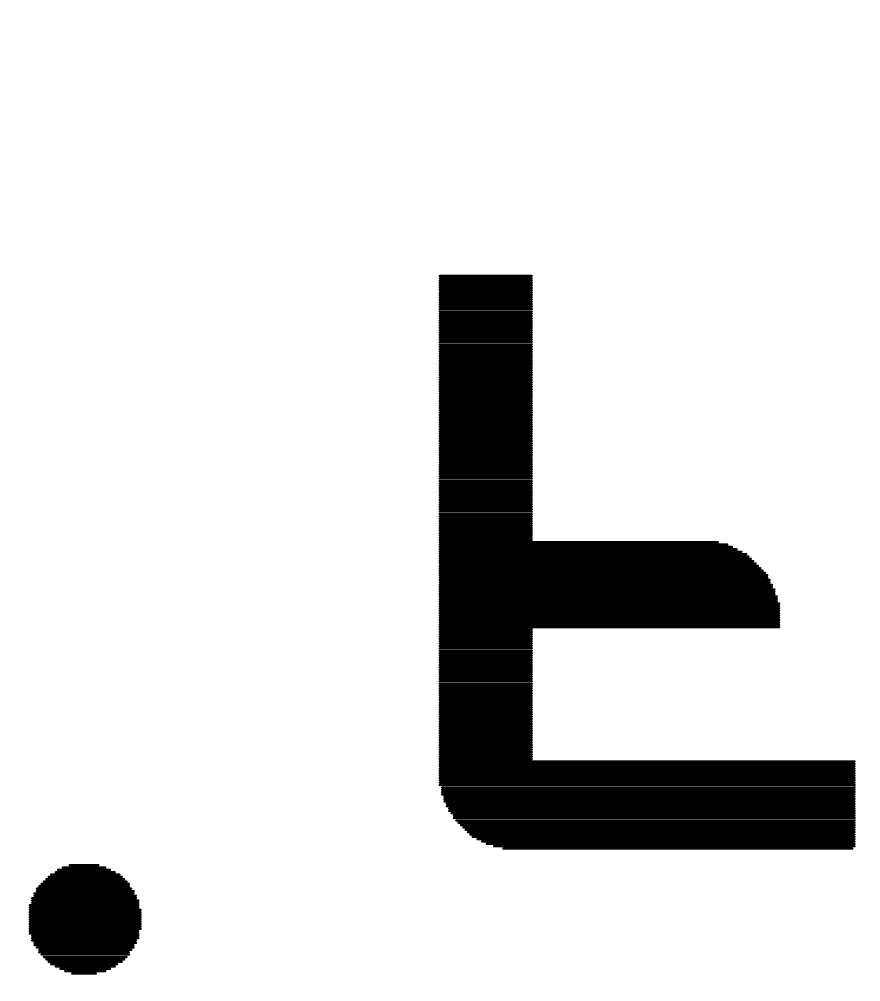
# Model space of a CAD drawing. Header units: millimetres. Extents: x -46.4 to 46.4, y -47.3 to 46.4.
# Drawn here: x -17.645 to -15.377, y -0.213 to 2.38 of the extents above; entities that cross this region are included whole.
import ezdxf

# ---------------------------------------------------------------- set-up
doc = ezdxf.new("R2010")
doc.units = ezdxf.units.MM
doc.layers.add('BottomOverlay', color=54, linetype='Continuous')
doc.layers.add('Mechanical1', color=6, linetype='Continuous')

# ---------------------------------------------------------------- blocks, each defined once
blk = doc.blocks.new('________2')
at = {"layer": 'BottomOverlay', "const_width": 0.00635}
for points in [[(7.4882, -1.3115), (7.7358, -1.3115)], [(7.4882, -1.3179), (7.7358, -1.3179)], [(7.4882, -1.3242), (7.7358, -1.3242)], [(7.4882, -1.3306), (7.7358, -1.3306)], [(7.4882, -1.3369), (7.7358, -1.3369)], [(7.4882, -1.3433), (7.7358, -1.3433)], [(7.4882, -1.3496), (7.7358, -1.3496)], [(7.4882, -1.356), (7.7358, -1.356)], [(7.4882, -1.3623), (7.7358, -1.3623)], [(7.4882, -1.3687), (7.7358, -1.3687)], [(7.4882, -1.375), (7.7358, -1.375)], [(7.4882, -1.3814), (7.7358, -1.3814)], [(7.4882, -1.3877), (7.7358, -1.3877)], [(7.4882, -1.3941), (7.7358, -1.3941)], [(7.4882, -1.4004), (7.7358, -1.4004)], [(7.4882, -1.4068), (7.7358, -1.4068)], [(7.4882, -1.4131), (7.7358, -1.4131)], [(7.4882, -1.4195), (7.7358, -1.4195)], [(7.4882, -1.4258), (7.7358, -1.4258)], [(7.4882, -1.4322), (7.7358, -1.4322)], [(7.4882, -1.4385), (7.7358, -1.4385)], [(7.4882, -1.4449), (7.7358, -1.4449)], [(7.4882, -1.4512), (7.7358, -1.4512)], [(7.4882, -1.4576), (7.7358, -1.4576)], [(7.4882, -1.4639), (7.7358, -1.4639)], [(7.4882, -1.4703), (7.7358, -1.4703)], [(7.4882, -1.4766), (7.7358, -1.4766)], [(7.4882, -1.483), (7.7358, -1.483)], [(7.4882, -1.4893), (7.7358, -1.4893)], [(7.4882, -1.4957), (7.7358, -1.4957)], [(7.4882, -1.502), (7.7358, -1.502)], [(7.4882, -1.5084), (7.7358, -1.5084)], [(7.4882, -1.5147), (7.7358, -1.5147)], [(7.4882, -1.5211), (7.7358, -1.5211)], [(7.4882, -1.5274), (7.7358, -1.5274)], [(7.4882, -1.5338), (7.7358, -1.5338)], [(7.4882, -1.5401), (7.7358, -1.5401)], [(7.4882, -1.5465), (7.7358, -1.5465)], [(7.4882, -1.5528), (7.7358, -1.5528)], [(7.4882, -1.5592), (7.7358, -1.5592)], [(7.4882, -1.5655), (7.7358, -1.5655)], [(7.4882, -1.5719), (7.7358, -1.5719)], [(7.4882, -1.5782), (7.7358, -1.5782)], [(7.4882, -1.5846), (7.7358, -1.5846)], [(7.4882, -1.5909), (7.7358, -1.5909)], [(7.4882, -1.5973), (7.7358, -1.5973)], [(7.4882, -1.6036), (7.7358, -1.6036)], [(7.4882, -1.61), (7.7358, -1.61)], [(7.4882, -1.6163), (7.7358, -1.6163)], [(7.4882, -1.6227), (7.7358, -1.6227)], [(7.4882, -1.629), (7.7358, -1.629)], [(7.4882, -1.6354), (7.7358, -1.6354)], [(7.4882, -1.6417), (7.7358, -1.6417)], [(7.4882, -1.6481), (7.7358, -1.6481)], [(7.4882, -1.6544), (7.7358, -1.6544)], [(7.4882, -1.6608), (7.7358, -1.6608)], [(7.4882, -1.6671), (7.7358, -1.6671)], [(7.4882, -1.6735), (7.7358, -1.6735)], [(7.4882, -1.6798), (7.7358, -1.6798)], [(7.4882, -1.6862), (7.7358, -1.6862)], [(7.4882, -1.6925), (7.7358, -1.6925)], [(7.4882, -1.6989), (7.7358, -1.6989)], [(7.4882, -1.7052), (7.7358, -1.7052)], [(7.4882, -1.7116), (7.7358, -1.7116)], [(7.4882, -1.7179), (7.7358, -1.7179)], [(7.4882, -1.7243), (7.7358, -1.7243)], [(7.4882, -1.7306), (7.7358, -1.7306)], [(7.4882, -1.737), (7.7358, -1.737)], [(7.4882, -1.7433), (7.7358, -1.7433)], [(7.4882, -1.7497), (7.7358, -1.7497)], [(7.4882, -1.756), (7.7358, -1.756)], [(7.4882, -1.7624), (7.7358, -1.7624)], [(7.4882, -1.7687), (7.7358, -1.7687)], [(7.4882, -1.7751), (7.7358, -1.7751)], [(7.4882, -1.7814), (7.7358, -1.7814)], [(7.4882, -1.7878), (7.7358, -1.7878)], [(7.4882, -1.7941), (7.7358, -1.7941)], [(7.4882, -1.8005), (7.7358, -1.8005)], [(7.4882, -1.8068), (7.7358, -1.8068)], [(7.4882, -1.8132), (7.7358, -1.8132)], [(7.4882, -1.8195), (7.7358, -1.8195)], [(7.4882, -1.8259), (7.7358, -1.8259)], [(7.4882, -1.8322), (7.7358, -1.8322)], [(7.4882, -1.8386), (7.7358, -1.8386)], [(7.4882, -1.8449), (7.7358, -1.8449)], [(7.4882, -1.8513), (7.7358, -1.8513)], [(7.4882, -1.8576), (7.7358, -1.8576)], [(7.4882, -1.864), (7.7358, -1.864)], [(7.4882, -1.8703), (7.7358, -1.8703)], [(7.4882, -1.8767), (7.7358, -1.8767)], [(7.4882, -1.883), (7.7358, -1.883)], [(7.4882, -1.8894), (7.7358, -1.8894)], [(7.4882, -1.8957), (7.7358, -1.8957)], [(7.4882, -1.9021), (7.7358, -1.9021)], [(7.4882, -1.9084), (7.7358, -1.9084)], [(7.4882, -1.9148), (7.7358, -1.9148)], [(7.4882, -1.9211), (7.7358, -1.9211)], [(7.4882, -1.9275), (7.7358, -1.9275)], [(7.4882, -1.9338), (7.7358, -1.9338)], [(7.4882, -1.9402), (7.7358, -1.9402)], [(7.4882, -1.9465), (7.7358, -1.9465)], [(7.4882, -1.9529), (7.7358, -1.9529)], [(7.4882, -1.9592), (7.7358, -1.9592)], [(7.4882, -1.9656), (7.7358, -1.9656)], [(7.4882, -1.9719), (7.7358, -1.9719)], [(7.4882, -1.9783), (7.7358, -1.9783)], [(7.4882, -1.9846), (7.7358, -1.9846)], [(7.4882, -1.991), (7.7358, -1.991)], [(7.4882, -1.9973), (7.7358, -1.9973)], [(7.4882, -2.0037), (7.7358, -2.0037)], [(7.4882, -2.01), (7.7358, -2.01)], [(7.4882, -2.0164), (7.7358, -2.0164)], [(7.4882, -2.0227), (7.7358, -2.0227)], [(7.4882, -2.0291), (8.2375, -2.0291)], [(7.4882, -2.0354), (8.2629, -2.0354)], [(7.4882, -2.0418), (8.2756, -2.0418)], [(7.4882, -2.0481), (8.2883, -2.0481)], [(7.4882, -2.0545), (8.301, -2.0545)], [(7.4882, -2.0608), (8.3137, -2.0608)], [(7.4882, -2.0672), (8.32, -2.0672)], [(7.4882, -2.0735), (8.3264, -2.0735)], [(7.4882, -2.0799), (8.3327, -2.0799)], [(7.4882, -2.0862), (8.3391, -2.0862)], [(7.4882, -2.0926), (8.3454, -2.0926)], [(7.4882, -2.0989), (8.3518, -2.0989)], [(7.4882, -2.1053), (8.3581, -2.1053)], [(7.4882, -2.1116), (8.3645, -2.1116)], [(7.4882, -2.118), (8.3708, -2.118)], [(7.4882, -2.1243), (8.3708, -2.1243)], [(7.4882, -2.1307), (8.3772, -2.1307)], [(7.4882, -2.137), (8.3772, -2.137)], [(7.4882, -2.1434), (8.3835, -2.1434)], [(7.4882, -2.1497), (8.3835, -2.1497)], [(7.4882, -2.1561), (8.3899, -2.1561)], [(7.4882, -2.1624), (8.3899, -2.1624)], [(7.4882, -2.1688), (8.3899, -2.1688)], [(7.4882, -2.1751), (8.3962, -2.1751)], [(7.4882, -2.1815), (8.3962, -2.1815)], [(7.4882, -2.1878), (8.3962, -2.1878)], [(7.4882, -2.1942), (8.4026, -2.1942)], [(7.4882, -2.2005), (8.4026, -2.2005)], [(7.4882, -2.2069), (8.4026, -2.2069)], [(7.4882, -2.2132), (8.4026, -2.2132)], [(7.4882, -2.2196), (8.4026, -2.2196)], [(7.4882, -2.2259), (8.4026, -2.2259)], [(7.4882, -2.2323), (8.4026, -2.2323)], [(7.4882, -2.2386), (8.4026, -2.2386)], [(7.4882, -2.245), (8.4026, -2.245)], [(7.4882, -2.2513), (8.4026, -2.2513)], [(7.4882, -2.2577), (8.4026, -2.2577)], [(7.4882, -2.264), (7.7358, -2.264)], [(7.4882, -2.2704), (7.7358, -2.2704)], [(7.4882, -2.2767), (7.7358, -2.2767)], [(7.4882, -2.2831), (7.7358, -2.2831)], [(7.4882, -2.2894), (7.7358, -2.2894)], [(7.4882, -2.2958), (7.7358, -2.2958)], [(7.4882, -2.3021), (7.7358, -2.3021)], [(7.4882, -2.3085), (7.7358, -2.3085)], [(7.4882, -2.3148), (7.7358, -2.3148)], [(7.4882, -2.3212), (7.7358, -2.3212)], [(7.4882, -2.3275), (7.7358, -2.3275)], [(7.4882, -2.3339), (7.7358, -2.3339)], [(7.4882, -2.3402), (7.7358, -2.3402)], [(7.4882, -2.3466), (7.7358, -2.3466)], [(7.4882, -2.3529), (7.7358, -2.3529)], [(7.4882, -2.3593), (7.7358, -2.3593)], [(7.4882, -2.3656), (7.7358, -2.3656)], [(7.4882, -2.372), (7.7358, -2.372)], [(7.4882, -2.3783), (7.7358, -2.3783)], [(7.4882, -2.3847), (7.7358, -2.3847)], [(7.4882, -2.391), (7.7358, -2.391)], [(7.4882, -2.3974), (7.7358, -2.3974)], [(7.4882, -2.4037), (7.7358, -2.4037)], [(7.4882, -2.4101), (7.7358, -2.4101)], [(7.4882, -2.4164), (7.7358, -2.4164)], [(7.4882, -2.4228), (7.7358, -2.4228)], [(7.4882, -2.4291), (7.7358, -2.4291)], [(7.4882, -2.4355), (7.7358, -2.4355)], [(7.4882, -2.4418), (7.7358, -2.4418)], [(7.4882, -2.4482), (7.7358, -2.4482)], [(7.4882, -2.4545), (7.7358, -2.4545)], [(7.4882, -2.4609), (7.7358, -2.4609)], [(7.4882, -2.4672), (7.7358, -2.4672)], [(7.4882, -2.4736), (7.7358, -2.4736)], [(7.4882, -2.4799), (7.7358, -2.4799)], [(7.4882, -2.4863), (7.7358, -2.4863)], [(7.4882, -2.4926), (7.7358, -2.4926)], [(7.4882, -2.499), (7.7358, -2.499)], [(7.4882, -2.5053), (7.7358, -2.5053)], [(7.4882, -2.5117), (7.7358, -2.5117)], [(7.4882, -2.518), (7.7358, -2.518)], [(7.4882, -2.5244), (7.7358, -2.5244)], [(7.4882, -2.5307), (7.7358, -2.5307)], [(7.4882, -2.5371), (7.7358, -2.5371)], [(7.4882, -2.5434), (7.7358, -2.5434)], [(7.4882, -2.5498), (7.7358, -2.5498)], [(7.4882, -2.5561), (7.7358, -2.5561)], [(7.4882, -2.5625), (7.7358, -2.5625)], [(7.4882, -2.5688), (7.7358, -2.5688)], [(7.4882, -2.5752), (7.7358, -2.5752)], [(7.4882, -2.5815), (7.7358, -2.5815)], [(7.4882, -2.5879), (7.7358, -2.5879)], [(7.4882, -2.5942), (7.7358, -2.5942)], [(7.4882, -2.6006), (7.7358, -2.6006)], [(7.4882, -2.6069), (7.7358, -2.6069)], [(7.4882, -2.6133), (7.7358, -2.6133)], [(7.4882, -2.6196), (8.6058, -2.6196)], [(7.4882, -2.626), (8.6058, -2.626)], [(7.4882, -2.6323), (8.6058, -2.6323)], [(7.4882, -2.6387), (8.6058, -2.6387)], [(7.4882, -2.645), (8.6058, -2.645)], [(7.4882, -2.6514), (8.6058, -2.6514)], [(7.4882, -2.6577), (8.6058, -2.6577)], [(7.4882, -2.6641), (8.6058, -2.6641)], [(7.4882, -2.6704), (8.6058, -2.6704)], [(7.4882, -2.6768), (8.6058, -2.6768)], [(7.4882, -2.6831), (8.6058, -2.6831)], [(7.4945, -2.6895), (8.6058, -2.6895)], [(7.4945, -2.6958), (8.6058, -2.6958)], [(7.4945, -2.7022), (8.6058, -2.7022)], [(7.4945, -2.7085), (8.6058, -2.7085)], [(7.5009, -2.7149), (8.6058, -2.7149)], [(7.5009, -2.7212), (8.6058, -2.7212)], [(7.5009, -2.7276), (8.6058, -2.7276)], [(7.5072, -2.7339), (8.6058, -2.7339)], [(7.5072, -2.7403), (8.6058, -2.7403)], [(7.5136, -2.7466), (8.6058, -2.7466)], [(7.5136, -2.753), (8.6058, -2.753)], [(7.5199, -2.7593), (8.6058, -2.7593)], [(7.5263, -2.7657), (8.6058, -2.7657)], [(7.5263, -2.772), (8.6058, -2.772)], [(7.5326, -2.7784), (8.6058, -2.7784)], [(7.539, -2.7847), (8.6058, -2.7847)], [(7.5453, -2.7911), (8.6058, -2.7911)], [(7.5517, -2.7974), (8.6058, -2.7974)], [(7.558, -2.8038), (8.6058, -2.8038)], [(7.5644, -2.8101), (8.6058, -2.8101)], [(7.5707, -2.8165), (8.6058, -2.8165)], [(7.5771, -2.8228), (8.6058, -2.8228)], [(7.5898, -2.8292), (8.6058, -2.8292)], [(7.6025, -2.8355), (8.6058, -2.8355)], [(7.6152, -2.8419), (8.6058, -2.8419)], [(7.6342, -2.8482), (8.6058, -2.8482)], [(7.6596, -2.8546), (8.5994, -2.8546)], [(6.4722, -2.9054), (6.5865, -2.9054)], [(6.4912, -2.899), (6.5674, -2.899)], [(6.4341, -2.9308), (6.6309, -2.9308)], [(6.4404, -2.9244), (6.6246, -2.9244)], [(6.4531, -2.9181), (6.6119, -2.9181)], [(6.4595, -2.9117), (6.5992, -2.9117)], [(6.4087, -2.9562), (6.65, -2.9562)], [(6.415, -2.9498), (6.65, -2.9498)], [(6.4214, -2.9435), (6.6436, -2.9435)], [(6.4277, -2.9371), (6.6373, -2.9371)], [(6.396, -2.9752), (6.6627, -2.9752)], [(6.396, -2.9816), (6.669, -2.9816)], [(6.4023, -2.9625), (6.6563, -2.9625)], [(6.4023, -2.9689), (6.6627, -2.9689)], [(6.3833, -3.007), (6.6754, -3.007)], [(6.3896, -2.9879), (6.669, -2.9879)], [(6.3896, -2.9943), (6.6754, -2.9943)], [(6.3896, -3.0006), (6.6754, -3.0006)], [(6.3833, -3.0133), (6.6754, -3.0133)], [(6.3833, -3.0197), (6.6817, -3.0197)], [(6.3833, -3.026), (6.6817, -3.026)], [(6.3833, -3.0324), (6.6817, -3.0324)], [(6.3833, -3.0387), (6.6817, -3.0387)], [(6.3833, -3.0451), (6.6817, -3.0451)], [(6.3833, -3.0514), (6.6817, -3.0514)], [(6.3833, -3.0578), (6.6817, -3.0578)], [(6.3833, -3.0641), (6.6817, -3.0641)], [(6.3833, -3.0705), (6.6817, -3.0705)], [(6.3833, -3.0768), (6.6754, -3.0768)], [(6.3833, -3.0832), (6.6754, -3.0832)], [(6.3896, -3.0895), (6.6754, -3.0895)], [(6.3896, -3.0959), (6.6754, -3.0959)], [(6.3896, -3.1022), (6.669, -3.1022)], [(6.396, -3.1086), (6.669, -3.1086)], [(6.396, -3.1149), (6.6627, -3.1149)], [(6.4023, -3.1213), (6.6627, -3.1213)], [(6.4087, -3.1276), (6.6563, -3.1276)], [(6.4087, -3.134), (6.65, -3.134)], [(6.415, -3.1403), (6.65, -3.1403)], [(6.4214, -3.1467), (6.6436, -3.1467)], [(6.4277, -3.153), (6.6373, -3.153)], [(6.4341, -3.1594), (6.6309, -3.1594)], [(6.4404, -3.1657), (6.6182, -3.1657)], [(6.4531, -3.1721), (6.6119, -3.1721)], [(6.4658, -3.1784), (6.5992, -3.1784)], [(6.4785, -3.1848), (6.5865, -3.1848)], [(6.4976, -3.1911), (6.5611, -3.1911)]]:
    blk.add_lwpolyline(points, dxfattribs=at)
at = {"layer": 'BottomOverlay', "const_width": 0.00317}
for points in [[(7.4866, -1.3115, 1), (7.4898, -1.3115, 1)], [(7.4866, -1.3179, 1), (7.4898, -1.3179, 1)], [(7.4866, -1.3242, 1), (7.4898, -1.3242, 1)], [(7.7343, -1.3115, 1), (7.7374, -1.3115, 1)], [(7.7343, -1.3179, 1), (7.7374, -1.3179, 1)], [(7.7343, -1.3242, 1), (7.7374, -1.3242, 1)], [(7.4866, -1.3306, 1), (7.4898, -1.3306, 1)], [(7.4866, -1.3369, 1), (7.4898, -1.3369, 1)], [(7.4866, -1.3433, 1), (7.4898, -1.3433, 1)], [(7.4866, -1.3496, 1), (7.4898, -1.3496, 1)], [(7.7343, -1.3306, 1), (7.7374, -1.3306, 1)], [(7.7343, -1.3369, 1), (7.7374, -1.3369, 1)], [(7.7343, -1.3433, 1), (7.7374, -1.3433, 1)], [(7.7343, -1.3496, 1), (7.7374, -1.3496, 1)], [(7.4866, -1.356, 1), (7.4898, -1.356, 1)], [(7.4866, -1.3623, 1), (7.4898, -1.3623, 1)], [(7.4866, -1.3687, 1), (7.4898, -1.3687, 1)], [(7.4866, -1.375, 1), (7.4898, -1.375, 1)], [(7.7343, -1.356, 1), (7.7374, -1.356, 1)], [(7.7343, -1.3623, 1), (7.7374, -1.3623, 1)], [(7.7343, -1.3687, 1), (7.7374, -1.3687, 1)], [(7.7343, -1.375, 1), (7.7374, -1.375, 1)], [(7.4866, -1.3814, 1), (7.4898, -1.3814, 1)], [(7.4866, -1.3877, 1), (7.4898, -1.3877, 1)], [(7.4866, -1.3941, 1), (7.4898, -1.3941, 1)], [(7.4866, -1.4004, 1), (7.4898, -1.4004, 1)], [(7.7343, -1.3814, 1), (7.7374, -1.3814, 1)], [(7.7343, -1.3877, 1), (7.7374, -1.3877, 1)], [(7.7343, -1.3941, 1), (7.7374, -1.3941, 1)], [(7.7343, -1.4004, 1), (7.7374, -1.4004, 1)], [(7.4866, -1.4068, 1), (7.4898, -1.4068, 1)], [(7.4866, -1.4131, 1), (7.4898, -1.4131, 1)], [(7.4866, -1.4195, 1), (7.4898, -1.4195, 1)], [(7.4866, -1.4258, 1), (7.4898, -1.4258, 1)], [(7.7343, -1.4068, 1), (7.7374, -1.4068, 1)], [(7.7343, -1.4131, 1), (7.7374, -1.4131, 1)], [(7.7343, -1.4195, 1), (7.7374, -1.4195, 1)], [(7.7343, -1.4258, 1), (7.7374, -1.4258, 1)], [(7.4866, -1.4322, 1), (7.4898, -1.4322, 1)], [(7.4866, -1.4385, 1), (7.4898, -1.4385, 1)], [(7.4866, -1.4449, 1), (7.4898, -1.4449, 1)], [(7.4866, -1.4512, 1), (7.4898, -1.4512, 1)], [(7.7343, -1.4322, 1), (7.7374, -1.4322, 1)], [(7.7343, -1.4385, 1), (7.7374, -1.4385, 1)], [(7.7343, -1.4449, 1), (7.7374, -1.4449, 1)], [(7.7343, -1.4512, 1), (7.7374, -1.4512, 1)], [(7.4866, -1.4576, 1), (7.4898, -1.4576, 1)], [(7.4866, -1.4639, 1), (7.4898, -1.4639, 1)], [(7.4866, -1.4703, 1), (7.4898, -1.4703, 1)], [(7.4866, -1.4766, 1), (7.4898, -1.4766, 1)], [(7.7343, -1.4576, 1), (7.7374, -1.4576, 1)], [(7.7343, -1.4639, 1), (7.7374, -1.4639, 1)], [(7.7343, -1.4703, 1), (7.7374, -1.4703, 1)], [(7.7343, -1.4766, 1), (7.7374, -1.4766, 1)], [(7.4866, -1.483, 1), (7.4898, -1.483, 1)], [(7.4866, -1.4893, 1), (7.4898, -1.4893, 1)], [(7.4866, -1.4957, 1), (7.4898, -1.4957, 1)], [(7.4866, -1.502, 1), (7.4898, -1.502, 1)], [(7.7343, -1.483, 1), (7.7374, -1.483, 1)], [(7.7343, -1.4893, 1), (7.7374, -1.4893, 1)], [(7.7343, -1.4957, 1), (7.7374, -1.4957, 1)], [(7.7343, -1.502, 1), (7.7374, -1.502, 1)], [(7.4866, -1.5084, 1), (7.4898, -1.5084, 1)], [(7.4866, -1.5147, 1), (7.4898, -1.5147, 1)], [(7.4866, -1.5211, 1), (7.4898, -1.5211, 1)], [(7.4866, -1.5274, 1), (7.4898, -1.5274, 1)], [(7.7343, -1.5084, 1), (7.7374, -1.5084, 1)], [(7.7343, -1.5147, 1), (7.7374, -1.5147, 1)], [(7.7343, -1.5211, 1), (7.7374, -1.5211, 1)], [(7.7343, -1.5274, 1), (7.7374, -1.5274, 1)], [(7.4866, -1.5338, 1), (7.4898, -1.5338, 1)], [(7.4866, -1.5401, 1), (7.4898, -1.5401, 1)], [(7.4866, -1.5465, 1), (7.4898, -1.5465, 1)], [(7.4866, -1.5528, 1), (7.4898, -1.5528, 1)], [(7.4866, -1.5592, 1), (7.4898, -1.5592, 1)], [(7.7343, -1.5338, 1), (7.7374, -1.5338, 1)], [(7.7343, -1.5401, 1), (7.7374, -1.5401, 1)], [(7.7343, -1.5465, 1), (7.7374, -1.5465, 1)], [(7.7343, -1.5528, 1), (7.7374, -1.5528, 1)], [(7.7343, -1.5592, 1), (7.7374, -1.5592, 1)], [(7.4866, -1.5655, 1), (7.4898, -1.5655, 1)], [(7.4866, -1.5719, 1), (7.4898, -1.5719, 1)], [(7.4866, -1.5782, 1), (7.4898, -1.5782, 1)], [(7.4866, -1.5846, 1), (7.4898, -1.5846, 1)], [(7.7343, -1.5655, 1), (7.7374, -1.5655, 1)], [(7.7343, -1.5719, 1), (7.7374, -1.5719, 1)], [(7.7343, -1.5782, 1), (7.7374, -1.5782, 1)], [(7.7343, -1.5846, 1), (7.7374, -1.5846, 1)], [(7.4866, -1.5909, 1), (7.4898, -1.5909, 1)], [(7.4866, -1.5973, 1), (7.4898, -1.5973, 1)], [(7.4866, -1.6036, 1), (7.4898, -1.6036, 1)], [(7.4866, -1.61, 1), (7.4898, -1.61, 1)], [(7.7343, -1.5909, 1), (7.7374, -1.5909, 1)], [(7.7343, -1.5973, 1), (7.7374, -1.5973, 1)], [(7.7343, -1.6036, 1), (7.7374, -1.6036, 1)], [(7.7343, -1.61, 1), (7.7374, -1.61, 1)], [(7.4866, -1.6163, 1), (7.4898, -1.6163, 1)], [(7.4866, -1.6227, 1), (7.4898, -1.6227, 1)], [(7.4866, -1.629, 1), (7.4898, -1.629, 1)], [(7.4866, -1.6354, 1), (7.4898, -1.6354, 1)], [(7.7343, -1.6163, 1), (7.7374, -1.6163, 1)], [(7.7343, -1.6227, 1), (7.7374, -1.6227, 1)], [(7.7343, -1.629, 1), (7.7374, -1.629, 1)], [(7.7343, -1.6354, 1), (7.7374, -1.6354, 1)], [(7.4866, -1.6417, 1), (7.4898, -1.6417, 1)], [(7.4866, -1.6481, 1), (7.4898, -1.6481, 1)], [(7.4866, -1.6544, 1), (7.4898, -1.6544, 1)], [(7.4866, -1.6608, 1), (7.4898, -1.6608, 1)], [(7.7343, -1.6417, 1), (7.7374, -1.6417, 1)], [(7.7343, -1.6481, 1), (7.7374, -1.6481, 1)], [(7.7343, -1.6544, 1), (7.7374, -1.6544, 1)], [(7.7343, -1.6608, 1), (7.7374, -1.6608, 1)], [(7.4866, -1.6671, 1), (7.4898, -1.6671, 1)], [(7.4866, -1.6735, 1), (7.4898, -1.6735, 1)], [(7.4866, -1.6798, 1), (7.4898, -1.6798, 1)], [(7.4866, -1.6862, 1), (7.4898, -1.6862, 1)], [(7.7343, -1.6671, 1), (7.7374, -1.6671, 1)], [(7.7343, -1.6735, 1), (7.7374, -1.6735, 1)], [(7.7343, -1.6798, 1), (7.7374, -1.6798, 1)], [(7.7343, -1.6862, 1), (7.7374, -1.6862, 1)], [(7.4866, -1.6925, 1), (7.4898, -1.6925, 1)], [(7.4866, -1.6989, 1), (7.4898, -1.6989, 1)], [(7.4866, -1.7052, 1), (7.4898, -1.7052, 1)], [(7.4866, -1.7116, 1), (7.4898, -1.7116, 1)], [(7.7343, -1.6925, 1), (7.7374, -1.6925, 1)], [(7.7343, -1.6989, 1), (7.7374, -1.6989, 1)], [(7.7343, -1.7052, 1), (7.7374, -1.7052, 1)], [(7.7343, -1.7116, 1), (7.7374, -1.7116, 1)], [(7.4866, -1.7179, 1), (7.4898, -1.7179, 1)], [(7.4866, -1.7243, 1), (7.4898, -1.7243, 1)], [(7.4866, -1.7306, 1), (7.4898, -1.7306, 1)], [(7.4866, -1.737, 1), (7.4898, -1.737, 1)], [(7.7343, -1.7179, 1), (7.7374, -1.7179, 1)], [(7.7343, -1.7243, 1), (7.7374, -1.7243, 1)], [(7.7343, -1.7306, 1), (7.7374, -1.7306, 1)], [(7.7343, -1.737, 1), (7.7374, -1.737, 1)], [(7.4866, -1.7433, 1), (7.4898, -1.7433, 1)], [(7.4866, -1.7497, 1), (7.4898, -1.7497, 1)], [(7.4866, -1.756, 1), (7.4898, -1.756, 1)], [(7.4866, -1.7624, 1), (7.4898, -1.7624, 1)], [(7.7343, -1.7433, 1), (7.7374, -1.7433, 1)], [(7.7343, -1.7497, 1), (7.7374, -1.7497, 1)], [(7.7343, -1.756, 1), (7.7374, -1.756, 1)], [(7.7343, -1.7624, 1), (7.7374, -1.7624, 1)], [(7.4866, -1.7687, 1), (7.4898, -1.7687, 1)], [(7.4866, -1.7751, 1), (7.4898, -1.7751, 1)], [(7.4866, -1.7814, 1), (7.4898, -1.7814, 1)], [(7.4866, -1.7878, 1), (7.4898, -1.7878, 1)], [(7.7343, -1.7687, 1), (7.7374, -1.7687, 1)], [(7.7343, -1.7751, 1), (7.7374, -1.7751, 1)], [(7.7343, -1.7814, 1), (7.7374, -1.7814, 1)], [(7.7343, -1.7878, 1), (7.7374, -1.7878, 1)], [(7.4866, -1.7941, 1), (7.4898, -1.7941, 1)], [(7.4866, -1.8005, 1), (7.4898, -1.8005, 1)], [(7.4866, -1.8068, 1), (7.4898, -1.8068, 1)], [(7.4866, -1.8132, 1), (7.4898, -1.8132, 1)], [(7.7343, -1.7941, 1), (7.7374, -1.7941, 1)], [(7.7343, -1.8005, 1), (7.7374, -1.8005, 1)], [(7.7343, -1.8068, 1), (7.7374, -1.8068, 1)], [(7.7343, -1.8132, 1), (7.7374, -1.8132, 1)], [(7.4866, -1.8195, 1), (7.4898, -1.8195, 1)], [(7.4866, -1.8259, 1), (7.4898, -1.8259, 1)], [(7.4866, -1.8322, 1), (7.4898, -1.8322, 1)], [(7.4866, -1.8386, 1), (7.4898, -1.8386, 1)], [(7.7343, -1.8195, 1), (7.7374, -1.8195, 1)], [(7.7343, -1.8259, 1), (7.7374, -1.8259, 1)], [(7.7343, -1.8322, 1), (7.7374, -1.8322, 1)], [(7.7343, -1.8386, 1), (7.7374, -1.8386, 1)], [(7.4866, -1.8449, 1), (7.4898, -1.8449, 1)], [(7.4866, -1.8513, 1), (7.4898, -1.8513, 1)], [(7.4866, -1.8576, 1), (7.4898, -1.8576, 1)], [(7.4866, -1.864, 1), (7.4898, -1.864, 1)], [(7.4866, -1.8703, 1), (7.4898, -1.8703, 1)], [(7.7343, -1.8449, 1), (7.7374, -1.8449, 1)], [(7.7343, -1.8513, 1), (7.7374, -1.8513, 1)], [(7.7343, -1.8576, 1), (7.7374, -1.8576, 1)], [(7.7343, -1.864, 1), (7.7374, -1.864, 1)], [(7.7343, -1.8703, 1), (7.7374, -1.8703, 1)], [(7.4866, -1.8767, 1), (7.4898, -1.8767, 1)], [(7.4866, -1.883, 1), (7.4898, -1.883, 1)], [(7.4866, -1.8894, 1), (7.4898, -1.8894, 1)], [(7.4866, -1.8957, 1), (7.4898, -1.8957, 1)], [(7.7343, -1.8767, 1), (7.7374, -1.8767, 1)], [(7.7343, -1.883, 1), (7.7374, -1.883, 1)], [(7.7343, -1.8894, 1), (7.7374, -1.8894, 1)], [(7.7343, -1.8957, 1), (7.7374, -1.8957, 1)], [(7.4866, -1.9021, 1), (7.4898, -1.9021, 1)], [(7.4866, -1.9084, 1), (7.4898, -1.9084, 1)], [(7.4866, -1.9148, 1), (7.4898, -1.9148, 1)], [(7.4866, -1.9211, 1), (7.4898, -1.9211, 1)], [(7.7343, -1.9021, 1), (7.7374, -1.9021, 1)], [(7.7343, -1.9084, 1), (7.7374, -1.9084, 1)], [(7.7343, -1.9148, 1), (7.7374, -1.9148, 1)], [(7.7343, -1.9211, 1), (7.7374, -1.9211, 1)], [(7.4866, -1.9275, 1), (7.4898, -1.9275, 1)], [(7.4866, -1.9338, 1), (7.4898, -1.9338, 1)], [(7.4866, -1.9402, 1), (7.4898, -1.9402, 1)], [(7.4866, -1.9465, 1), (7.4898, -1.9465, 1)], [(7.7343, -1.9275, 1), (7.7374, -1.9275, 1)], [(7.7343, -1.9338, 1), (7.7374, -1.9338, 1)], [(7.7343, -1.9402, 1), (7.7374, -1.9402, 1)], [(7.7343, -1.9465, 1), (7.7374, -1.9465, 1)], [(7.4866, -1.9529, 1), (7.4898, -1.9529, 1)], [(7.4866, -1.9592, 1), (7.4898, -1.9592, 1)], [(7.4866, -1.9656, 1), (7.4898, -1.9656, 1)], [(7.4866, -1.9719, 1), (7.4898, -1.9719, 1)], [(7.7343, -1.9529, 1), (7.7374, -1.9529, 1)], [(7.7343, -1.9592, 1), (7.7374, -1.9592, 1)], [(7.7343, -1.9656, 1), (7.7374, -1.9656, 1)], [(7.7343, -1.9719, 1), (7.7374, -1.9719, 1)], [(7.4866, -1.9783, 1), (7.4898, -1.9783, 1)], [(7.4866, -1.9846, 1), (7.4898, -1.9846, 1)], [(7.4866, -1.991, 1), (7.4898, -1.991, 1)], [(7.4866, -1.9973, 1), (7.4898, -1.9973, 1)], [(7.7343, -1.9783, 1), (7.7374, -1.9783, 1)], [(7.7343, -1.9846, 1), (7.7374, -1.9846, 1)], [(7.7343, -1.991, 1), (7.7374, -1.991, 1)], [(7.7343, -1.9973, 1), (7.7374, -1.9973, 1)], [(7.4866, -2.0037, 1), (7.4898, -2.0037, 1)], [(7.4866, -2.01, 1), (7.4898, -2.01, 1)], [(7.4866, -2.0164, 1), (7.4898, -2.0164, 1)], [(7.4866, -2.0227, 1), (7.4898, -2.0227, 1)], [(7.7343, -2.0037, 1), (7.7374, -2.0037, 1)], [(7.7343, -2.01, 1), (7.7374, -2.01, 1)], [(7.7343, -2.0164, 1), (7.7374, -2.0164, 1)], [(7.7343, -2.0227, 1), (7.7374, -2.0227, 1)], [(7.4866, -2.0291, 1), (7.4898, -2.0291, 1)], [(7.4866, -2.0354, 1), (7.4898, -2.0354, 1)], [(7.4866, -2.0418, 1), (7.4898, -2.0418, 1)], [(7.4866, -2.0481, 1), (7.4898, -2.0481, 1)], [(8.2359, -2.0291, 1), (8.2391, -2.0291, 1)], [(8.2613, -2.0354, 1), (8.2645, -2.0354, 1)], [(8.274, -2.0418, 1), (8.2772, -2.0418, 1)], [(8.2867, -2.0481, 1), (8.2899, -2.0481, 1)], [(7.4866, -2.0545, 1), (7.4898, -2.0545, 1)], [(7.4866, -2.0608, 1), (7.4898, -2.0608, 1)], [(7.4866, -2.0672, 1), (7.4898, -2.0672, 1)], [(7.4866, -2.0735, 1), (7.4898, -2.0735, 1)], [(8.2994, -2.0545, 1), (8.3026, -2.0545, 1)], [(8.3121, -2.0608, 1), (8.3153, -2.0608, 1)], [(8.3185, -2.0672, 1), (8.3216, -2.0672, 1)], [(8.3248, -2.0735, 1), (8.328, -2.0735, 1)], [(7.4866, -2.0799, 1), (7.4898, -2.0799, 1)], [(7.4866, -2.0862, 1), (7.4898, -2.0862, 1)], [(7.4866, -2.0926, 1), (7.4898, -2.0926, 1)], [(7.4866, -2.0989, 1), (7.4898, -2.0989, 1)], [(8.3312, -2.0799, 1), (8.3343, -2.0799, 1)], [(8.3375, -2.0862, 1), (8.3407, -2.0862, 1)], [(8.3439, -2.0926, 1), (8.347, -2.0926, 1)], [(8.3502, -2.0989, 1), (8.3534, -2.0989, 1)], [(7.4866, -2.1053, 1), (7.4898, -2.1053, 1)], [(7.4866, -2.1116, 1), (7.4898, -2.1116, 1)], [(7.4866, -2.118, 1), (7.4898, -2.118, 1)], [(7.4866, -2.1243, 1), (7.4898, -2.1243, 1)], [(8.3566, -2.1053, 1), (8.3597, -2.1053, 1)], [(8.3629, -2.1116, 1), (8.3661, -2.1116, 1)], [(8.3693, -2.118, 1), (8.3724, -2.118, 1)], [(8.3693, -2.1243, 1), (8.3724, -2.1243, 1)], [(7.4866, -2.1307, 1), (7.4898, -2.1307, 1)], [(7.4866, -2.137, 1), (7.4898, -2.137, 1)], [(7.4866, -2.1434, 1), (7.4898, -2.1434, 1)], [(7.4866, -2.1497, 1), (7.4898, -2.1497, 1)], [(8.3756, -2.1307, 1), (8.3788, -2.1307, 1)], [(8.3756, -2.137, 1), (8.3788, -2.137, 1)], [(8.382, -2.1434, 1), (8.3851, -2.1434, 1)], [(8.382, -2.1497, 1), (8.3851, -2.1497, 1)], [(7.4866, -2.1561, 1), (7.4898, -2.1561, 1)], [(7.4866, -2.1624, 1), (7.4898, -2.1624, 1)], [(7.4866, -2.1688, 1), (7.4898, -2.1688, 1)], [(7.4866, -2.1751, 1), (7.4898, -2.1751, 1)], [(7.4866, -2.1815, 1), (7.4898, -2.1815, 1)], [(8.3883, -2.1561, 1), (8.3915, -2.1561, 1)], [(8.3883, -2.1624, 1), (8.3915, -2.1624, 1)], [(8.3883, -2.1688, 1), (8.3915, -2.1688, 1)], [(8.3947, -2.1751, 1), (8.3978, -2.1751, 1)], [(8.3947, -2.1815, 1), (8.3978, -2.1815, 1)], [(7.4866, -2.1878, 1), (7.4898, -2.1878, 1)], [(7.4866, -2.1942, 1), (7.4898, -2.1942, 1)], [(7.4866, -2.2005, 1), (7.4898, -2.2005, 1)], [(7.4866, -2.2069, 1), (7.4898, -2.2069, 1)], [(8.3947, -2.1878, 1), (8.3978, -2.1878, 1)], [(8.401, -2.1942, 1), (8.4042, -2.1942, 1)], [(8.401, -2.2005, 1), (8.4042, -2.2005, 1)], [(8.401, -2.2069, 1), (8.4042, -2.2069, 1)], [(7.4866, -2.2132, 1), (7.4898, -2.2132, 1)], [(7.4866, -2.2196, 1), (7.4898, -2.2196, 1)], [(7.4866, -2.2259, 1), (7.4898, -2.2259, 1)], [(7.4866, -2.2323, 1), (7.4898, -2.2323, 1)], [(8.401, -2.2132, 1), (8.4042, -2.2132, 1)], [(8.401, -2.2196, 1), (8.4042, -2.2196, 1)], [(8.401, -2.2259, 1), (8.4042, -2.2259, 1)], [(8.401, -2.2323, 1), (8.4042, -2.2323, 1)], [(7.4866, -2.2386, 1), (7.4898, -2.2386, 1)], [(7.4866, -2.245, 1), (7.4898, -2.245, 1)], [(7.4866, -2.2513, 1), (7.4898, -2.2513, 1)], [(7.4866, -2.2577, 1), (7.4898, -2.2577, 1)], [(8.401, -2.2386, 1), (8.4042, -2.2386, 1)], [(8.401, -2.245, 1), (8.4042, -2.245, 1)], [(8.401, -2.2513, 1), (8.4042, -2.2513, 1)], [(8.401, -2.2577, 1), (8.4042, -2.2577, 1)], [(7.4866, -2.264, 1), (7.4898, -2.264, 1)], [(7.4866, -2.2704, 1), (7.4898, -2.2704, 1)], [(7.4866, -2.2767, 1), (7.4898, -2.2767, 1)], [(7.4866, -2.2831, 1), (7.4898, -2.2831, 1)], [(7.7343, -2.264, 1), (7.7374, -2.264, 1)], [(7.7343, -2.2704, 1), (7.7374, -2.2704, 1)], [(7.7343, -2.2767, 1), (7.7374, -2.2767, 1)], [(7.7343, -2.2831, 1), (7.7374, -2.2831, 1)], [(7.4866, -2.2894, 1), (7.4898, -2.2894, 1)], [(7.4866, -2.2958, 1), (7.4898, -2.2958, 1)], [(7.4866, -2.3021, 1), (7.4898, -2.3021, 1)], [(7.4866, -2.3085, 1), (7.4898, -2.3085, 1)], [(7.7343, -2.2894, 1), (7.7374, -2.2894, 1)], [(7.7343, -2.2958, 1), (7.7374, -2.2958, 1)], [(7.7343, -2.3021, 1), (7.7374, -2.3021, 1)], [(7.7343, -2.3085, 1), (7.7374, -2.3085, 1)], [(7.4866, -2.3148, 1), (7.4898, -2.3148, 1)], [(7.4866, -2.3212, 1), (7.4898, -2.3212, 1)], [(7.4866, -2.3275, 1), (7.4898, -2.3275, 1)], [(7.4866, -2.3339, 1), (7.4898, -2.3339, 1)], [(7.7343, -2.3148, 1), (7.7374, -2.3148, 1)], [(7.7343, -2.3212, 1), (7.7374, -2.3212, 1)], [(7.7343, -2.3275, 1), (7.7374, -2.3275, 1)], [(7.7343, -2.3339, 1), (7.7374, -2.3339, 1)], [(7.4866, -2.3402, 1), (7.4898, -2.3402, 1)], [(7.4866, -2.3466, 1), (7.4898, -2.3466, 1)], [(7.4866, -2.3529, 1), (7.4898, -2.3529, 1)], [(7.4866, -2.3593, 1), (7.4898, -2.3593, 1)], [(7.7343, -2.3402, 1), (7.7374, -2.3402, 1)], [(7.7343, -2.3466, 1), (7.7374, -2.3466, 1)], [(7.7343, -2.3529, 1), (7.7374, -2.3529, 1)], [(7.7343, -2.3593, 1), (7.7374, -2.3593, 1)], [(7.4866, -2.3656, 1), (7.4898, -2.3656, 1)], [(7.4866, -2.372, 1), (7.4898, -2.372, 1)], [(7.4866, -2.3783, 1), (7.4898, -2.3783, 1)], [(7.4866, -2.3847, 1), (7.4898, -2.3847, 1)], [(7.7343, -2.3656, 1), (7.7374, -2.3656, 1)], [(7.7343, -2.372, 1), (7.7374, -2.372, 1)], [(7.7343, -2.3783, 1), (7.7374, -2.3783, 1)], [(7.7343, -2.3847, 1), (7.7374, -2.3847, 1)], [(7.4866, -2.391, 1), (7.4898, -2.391, 1)], [(7.4866, -2.3974, 1), (7.4898, -2.3974, 1)], [(7.4866, -2.4037, 1), (7.4898, -2.4037, 1)], [(7.4866, -2.4101, 1), (7.4898, -2.4101, 1)], [(7.7343, -2.391, 1), (7.7374, -2.391, 1)], [(7.7343, -2.3974, 1), (7.7374, -2.3974, 1)], [(7.7343, -2.4037, 1), (7.7374, -2.4037, 1)], [(7.7343, -2.4101, 1), (7.7374, -2.4101, 1)], [(7.4866, -2.4164, 1), (7.4898, -2.4164, 1)], [(7.4866, -2.4228, 1), (7.4898, -2.4228, 1)], [(7.4866, -2.4291, 1), (7.4898, -2.4291, 1)], [(7.4866, -2.4355, 1), (7.4898, -2.4355, 1)], [(7.7343, -2.4164, 1), (7.7374, -2.4164, 1)], [(7.7343, -2.4228, 1), (7.7374, -2.4228, 1)], [(7.7343, -2.4291, 1), (7.7374, -2.4291, 1)], [(7.7343, -2.4355, 1), (7.7374, -2.4355, 1)], [(7.4866, -2.4418, 1), (7.4898, -2.4418, 1)], [(7.4866, -2.4482, 1), (7.4898, -2.4482, 1)], [(7.4866, -2.4545, 1), (7.4898, -2.4545, 1)], [(7.4866, -2.4609, 1), (7.4898, -2.4609, 1)], [(7.7343, -2.4418, 1), (7.7374, -2.4418, 1)], [(7.7343, -2.4482, 1), (7.7374, -2.4482, 1)], [(7.7343, -2.4545, 1), (7.7374, -2.4545, 1)], [(7.7343, -2.4609, 1), (7.7374, -2.4609, 1)], [(7.4866, -2.4672, 1), (7.4898, -2.4672, 1)], [(7.4866, -2.4736, 1), (7.4898, -2.4736, 1)], [(7.4866, -2.4799, 1), (7.4898, -2.4799, 1)], [(7.4866, -2.4863, 1), (7.4898, -2.4863, 1)], [(7.4866, -2.4926, 1), (7.4898, -2.4926, 1)], [(7.7343, -2.4672, 1), (7.7374, -2.4672, 1)], [(7.7343, -2.4736, 1), (7.7374, -2.4736, 1)], [(7.7343, -2.4799, 1), (7.7374, -2.4799, 1)], [(7.7343, -2.4863, 1), (7.7374, -2.4863, 1)], [(7.7343, -2.4926, 1), (7.7374, -2.4926, 1)], [(7.4866, -2.499, 1), (7.4898, -2.499, 1)], [(7.4866, -2.5053, 1), (7.4898, -2.5053, 1)], [(7.4866, -2.5117, 1), (7.4898, -2.5117, 1)], [(7.4866, -2.518, 1), (7.4898, -2.518, 1)], [(7.7343, -2.499, 1), (7.7374, -2.499, 1)], [(7.7343, -2.5053, 1), (7.7374, -2.5053, 1)], [(7.7343, -2.5117, 1), (7.7374, -2.5117, 1)], [(7.7343, -2.518, 1), (7.7374, -2.518, 1)], [(7.4866, -2.5244, 1), (7.4898, -2.5244, 1)], [(7.4866, -2.5307, 1), (7.4898, -2.5307, 1)], [(7.4866, -2.5371, 1), (7.4898, -2.5371, 1)], [(7.4866, -2.5434, 1), (7.4898, -2.5434, 1)], [(7.7343, -2.5244, 1), (7.7374, -2.5244, 1)], [(7.7343, -2.5307, 1), (7.7374, -2.5307, 1)], [(7.7343, -2.5371, 1), (7.7374, -2.5371, 1)], [(7.7343, -2.5434, 1), (7.7374, -2.5434, 1)], [(7.4866, -2.5498, 1), (7.4898, -2.5498, 1)], [(7.4866, -2.5561, 1), (7.4898, -2.5561, 1)], [(7.4866, -2.5625, 1), (7.4898, -2.5625, 1)], [(7.4866, -2.5688, 1), (7.4898, -2.5688, 1)], [(7.7343, -2.5498, 1), (7.7374, -2.5498, 1)], [(7.7343, -2.5561, 1), (7.7374, -2.5561, 1)], [(7.7343, -2.5625, 1), (7.7374, -2.5625, 1)], [(7.7343, -2.5688, 1), (7.7374, -2.5688, 1)], [(7.4866, -2.5752, 1), (7.4898, -2.5752, 1)], [(7.4866, -2.5815, 1), (7.4898, -2.5815, 1)], [(7.4866, -2.5879, 1), (7.4898, -2.5879, 1)], [(7.4866, -2.5942, 1), (7.4898, -2.5942, 1)], [(7.7343, -2.5752, 1), (7.7374, -2.5752, 1)], [(7.7343, -2.5815, 1), (7.7374, -2.5815, 1)], [(7.7343, -2.5879, 1), (7.7374, -2.5879, 1)], [(7.7343, -2.5942, 1), (7.7374, -2.5942, 1)], [(7.4866, -2.6006, 1), (7.4898, -2.6006, 1)], [(7.4866, -2.6069, 1), (7.4898, -2.6069, 1)], [(7.4866, -2.6133, 1), (7.4898, -2.6133, 1)], [(7.4866, -2.6196, 1), (7.4898, -2.6196, 1)], [(7.7343, -2.6006, 1), (7.7374, -2.6006, 1)], [(7.7343, -2.6069, 1), (7.7374, -2.6069, 1)], [(7.7343, -2.6133, 1), (7.7374, -2.6133, 1)], [(8.6042, -2.6196, 1), (8.6074, -2.6196, 1)], [(7.4866, -2.626, 1), (7.4898, -2.626, 1)], [(7.4866, -2.6323, 1), (7.4898, -2.6323, 1)], [(7.4866, -2.6387, 1), (7.4898, -2.6387, 1)], [(7.4866, -2.645, 1), (7.4898, -2.645, 1)], [(8.6042, -2.626, 1), (8.6074, -2.626, 1)], [(8.6042, -2.6323, 1), (8.6074, -2.6323, 1)], [(8.6042, -2.6387, 1), (8.6074, -2.6387, 1)], [(8.6042, -2.645, 1), (8.6074, -2.645, 1)], [(7.4866, -2.6514, 1), (7.4898, -2.6514, 1)], [(7.4866, -2.6577, 1), (7.4898, -2.6577, 1)], [(7.4866, -2.6641, 1), (7.4898, -2.6641, 1)], [(7.4866, -2.6704, 1), (7.4898, -2.6704, 1)], [(8.6042, -2.6514, 1), (8.6074, -2.6514, 1)], [(8.6042, -2.6577, 1), (8.6074, -2.6577, 1)], [(8.6042, -2.6641, 1), (8.6074, -2.6641, 1)], [(8.6042, -2.6704, 1), (8.6074, -2.6704, 1)], [(7.4866, -2.6768, 1), (7.4898, -2.6768, 1)], [(7.4866, -2.6831, 1), (7.4898, -2.6831, 1)], [(7.493, -2.6895, 1), (7.4961, -2.6895, 1)], [(7.493, -2.6958, 1), (7.4961, -2.6958, 1)], [(8.6042, -2.6768, 1), (8.6074, -2.6768, 1)], [(8.6042, -2.6831, 1), (8.6074, -2.6831, 1)], [(8.6042, -2.6895, 1), (8.6074, -2.6895, 1)], [(8.6042, -2.6958, 1), (8.6074, -2.6958, 1)], [(7.493, -2.7022, 1), (7.4961, -2.7022, 1)], [(7.493, -2.7085, 1), (7.4961, -2.7085, 1)], [(7.4993, -2.7149, 1), (7.5025, -2.7149, 1)], [(7.4993, -2.7212, 1), (7.5025, -2.7212, 1)], [(8.6042, -2.7022, 1), (8.6074, -2.7022, 1)], [(8.6042, -2.7085, 1), (8.6074, -2.7085, 1)], [(8.6042, -2.7149, 1), (8.6074, -2.7149, 1)], [(8.6042, -2.7212, 1), (8.6074, -2.7212, 1)], [(7.4993, -2.7276, 1), (7.5025, -2.7276, 1)], [(7.5057, -2.7339, 1), (7.5088, -2.7339, 1)], [(7.5057, -2.7403, 1), (7.5088, -2.7403, 1)], [(7.512, -2.7466, 1), (7.5152, -2.7466, 1)], [(8.6042, -2.7276, 1), (8.6074, -2.7276, 1)], [(8.6042, -2.7339, 1), (8.6074, -2.7339, 1)], [(8.6042, -2.7403, 1), (8.6074, -2.7403, 1)], [(8.6042, -2.7466, 1), (8.6074, -2.7466, 1)], [(7.512, -2.753, 1), (7.5152, -2.753, 1)], [(7.5184, -2.7593, 1), (7.5215, -2.7593, 1)], [(7.5247, -2.7657, 1), (7.5279, -2.7657, 1)], [(7.5247, -2.772, 1), (7.5279, -2.772, 1)], [(7.5311, -2.7784, 1), (7.5342, -2.7784, 1)], [(8.6042, -2.753, 1), (8.6074, -2.753, 1)], [(8.6042, -2.7593, 1), (8.6074, -2.7593, 1)], [(8.6042, -2.7657, 1), (8.6074, -2.7657, 1)], [(8.6042, -2.772, 1), (8.6074, -2.772, 1)], [(8.6042, -2.7784, 1), (8.6074, -2.7784, 1)], [(7.5374, -2.7847, 1), (7.5406, -2.7847, 1)], [(7.5438, -2.7911, 1), (7.5469, -2.7911, 1)], [(7.5501, -2.7974, 1), (7.5533, -2.7974, 1)], [(7.5565, -2.8038, 1), (7.5596, -2.8038, 1)], [(8.6042, -2.7847, 1), (8.6074, -2.7847, 1)], [(8.6042, -2.7911, 1), (8.6074, -2.7911, 1)], [(8.6042, -2.7974, 1), (8.6074, -2.7974, 1)], [(8.6042, -2.8038, 1), (8.6074, -2.8038, 1)], [(7.5628, -2.8101, 1), (7.566, -2.8101, 1)], [(7.5692, -2.8165, 1), (7.5723, -2.8165, 1)], [(7.5755, -2.8228, 1), (7.5787, -2.8228, 1)], [(7.5882, -2.8292, 1), (7.5914, -2.8292, 1)], [(8.6042, -2.8101, 1), (8.6074, -2.8101, 1)], [(8.6042, -2.8165, 1), (8.6074, -2.8165, 1)], [(8.6042, -2.8228, 1), (8.6074, -2.8228, 1)], [(8.6042, -2.8292, 1), (8.6074, -2.8292, 1)], [(7.6009, -2.8355, 1), (7.6041, -2.8355, 1)], [(7.6136, -2.8419, 1), (7.6168, -2.8419, 1)], [(7.6327, -2.8482, 1), (7.6358, -2.8482, 1)], [(7.6581, -2.8546, 1), (7.6612, -2.8546, 1)], [(8.5979, -2.8546, 1), (8.601, -2.8546, 1)], [(8.6042, -2.8355, 1), (8.6074, -2.8355, 1)], [(8.6042, -2.8419, 1), (8.6074, -2.8419, 1)], [(8.6042, -2.8482, 1), (8.6074, -2.8482, 1)], [(6.4706, -2.9054, 1), (6.4738, -2.9054, 1)], [(6.4897, -2.899, 1), (6.4928, -2.899, 1)], [(6.5659, -2.899, 1), (6.569, -2.899, 1)], [(6.5849, -2.9054, 1), (6.5881, -2.9054, 1)], [(6.4325, -2.9308, 1), (6.4357, -2.9308, 1)], [(6.4389, -2.9244, 1), (6.442, -2.9244, 1)], [(6.4516, -2.9181, 1), (6.4547, -2.9181, 1)], [(6.4579, -2.9117, 1), (6.4611, -2.9117, 1)], [(6.5976, -2.9117, 1), (6.6008, -2.9117, 1)], [(6.6103, -2.9181, 1), (6.6135, -2.9181, 1)], [(6.623, -2.9244, 1), (6.6262, -2.9244, 1)], [(6.6294, -2.9308, 1), (6.6325, -2.9308, 1)], [(6.4071, -2.9562, 1), (6.4103, -2.9562, 1)], [(6.4135, -2.9498, 1), (6.4166, -2.9498, 1)], [(6.4198, -2.9435, 1), (6.423, -2.9435, 1)], [(6.4262, -2.9371, 1), (6.4293, -2.9371, 1)], [(6.6357, -2.9371, 1), (6.6389, -2.9371, 1)], [(6.6421, -2.9435, 1), (6.6452, -2.9435, 1)], [(6.6484, -2.9498, 1), (6.6516, -2.9498, 1)], [(6.6484, -2.9562, 1), (6.6516, -2.9562, 1)], [(6.3944, -2.9752, 1), (6.3976, -2.9752, 1)], [(6.3944, -2.9816, 1), (6.3976, -2.9816, 1)], [(6.4008, -2.9625, 1), (6.4039, -2.9625, 1)], [(6.4008, -2.9689, 1), (6.4039, -2.9689, 1)], [(6.6548, -2.9625, 1), (6.6579, -2.9625, 1)], [(6.6611, -2.9689, 1), (6.6643, -2.9689, 1)], [(6.6611, -2.9752, 1), (6.6643, -2.9752, 1)], [(6.6675, -2.9816, 1), (6.6706, -2.9816, 1)], [(6.3817, -3.007, 1), (6.3849, -3.007, 1)], [(6.3881, -2.9879, 1), (6.3912, -2.9879, 1)], [(6.3881, -2.9943, 1), (6.3912, -2.9943, 1)], [(6.3881, -3.0006, 1), (6.3912, -3.0006, 1)], [(6.6675, -2.9879, 1), (6.6706, -2.9879, 1)], [(6.6738, -2.9943, 1), (6.677, -2.9943, 1)], [(6.6738, -3.0006, 1), (6.677, -3.0006, 1)], [(6.6738, -3.007, 1), (6.677, -3.007, 1)], [(6.3817, -3.0133, 1), (6.3849, -3.0133, 1)], [(6.3817, -3.0197, 1), (6.3849, -3.0197, 1)], [(6.3817, -3.026, 1), (6.3849, -3.026, 1)], [(6.3817, -3.0324, 1), (6.3849, -3.0324, 1)], [(6.6738, -3.0133, 1), (6.677, -3.0133, 1)], [(6.6802, -3.0197, 1), (6.6833, -3.0197, 1)], [(6.6802, -3.026, 1), (6.6833, -3.026, 1)], [(6.6802, -3.0324, 1), (6.6833, -3.0324, 1)], [(6.3817, -3.0387, 1), (6.3849, -3.0387, 1)], [(6.3817, -3.0451, 1), (6.3849, -3.0451, 1)], [(6.3817, -3.0514, 1), (6.3849, -3.0514, 1)], [(6.3817, -3.0578, 1), (6.3849, -3.0578, 1)], [(6.6802, -3.0387, 1), (6.6833, -3.0387, 1)], [(6.6802, -3.0451, 1), (6.6833, -3.0451, 1)], [(6.6802, -3.0514, 1), (6.6833, -3.0514, 1)], [(6.6802, -3.0578, 1), (6.6833, -3.0578, 1)], [(6.3817, -3.0641, 1), (6.3849, -3.0641, 1)], [(6.3817, -3.0705, 1), (6.3849, -3.0705, 1)], [(6.3817, -3.0768, 1), (6.3849, -3.0768, 1)], [(6.3817, -3.0832, 1), (6.3849, -3.0832, 1)], [(6.3881, -3.0895, 1), (6.3912, -3.0895, 1)], [(6.6738, -3.0768, 1), (6.677, -3.0768, 1)], [(6.6738, -3.0832, 1), (6.677, -3.0832, 1)], [(6.6738, -3.0895, 1), (6.677, -3.0895, 1)], [(6.6802, -3.0641, 1), (6.6833, -3.0641, 1)], [(6.6802, -3.0705, 1), (6.6833, -3.0705, 1)], [(6.3881, -3.0959, 1), (6.3912, -3.0959, 1)], [(6.3881, -3.1022, 1), (6.3912, -3.1022, 1)], [(6.3944, -3.1086, 1), (6.3976, -3.1086, 1)], [(6.3944, -3.1149, 1), (6.3976, -3.1149, 1)], [(6.6611, -3.1149, 1), (6.6643, -3.1149, 1)], [(6.6675, -3.1022, 1), (6.6706, -3.1022, 1)], [(6.6675, -3.1086, 1), (6.6706, -3.1086, 1)], [(6.6738, -3.0959, 1), (6.677, -3.0959, 1)], [(6.4008, -3.1213, 1), (6.4039, -3.1213, 1)], [(6.4071, -3.1276, 1), (6.4103, -3.1276, 1)], [(6.4071, -3.134, 1), (6.4103, -3.134, 1)], [(6.4135, -3.1403, 1), (6.4166, -3.1403, 1)], [(6.6484, -3.134, 1), (6.6516, -3.134, 1)], [(6.6484, -3.1403, 1), (6.6516, -3.1403, 1)], [(6.6548, -3.1276, 1), (6.6579, -3.1276, 1)], [(6.6611, -3.1213, 1), (6.6643, -3.1213, 1)], [(6.4198, -3.1467, 1), (6.423, -3.1467, 1)], [(6.4262, -3.153, 1), (6.4293, -3.153, 1)], [(6.4325, -3.1594, 1), (6.4357, -3.1594, 1)], [(6.4389, -3.1657, 1), (6.442, -3.1657, 1)], [(6.6167, -3.1657, 1), (6.6198, -3.1657, 1)], [(6.6294, -3.1594, 1), (6.6325, -3.1594, 1)], [(6.6357, -3.153, 1), (6.6389, -3.153, 1)], [(6.6421, -3.1467, 1), (6.6452, -3.1467, 1)], [(6.4516, -3.1721, 1), (6.4547, -3.1721, 1)], [(6.4643, -3.1784, 1), (6.4674, -3.1784, 1)], [(6.477, -3.1848, 1), (6.4801, -3.1848, 1)], [(6.496, -3.1911, 1), (6.4992, -3.1911, 1)], [(6.5595, -3.1911, 1), (6.5627, -3.1911, 1)], [(6.5849, -3.1848, 1), (6.5881, -3.1848, 1)], [(6.5976, -3.1784, 1), (6.6008, -3.1784, 1)], [(6.6103, -3.1721, 1), (6.6135, -3.1721, 1)]]:
    blk.add_lwpolyline(points, format="xyb", close=True, dxfattribs=at)

msp = doc.modelspace()

# ---------------------------------------------------------------- linework, layer by layer
at = {"layer": 'BottomOverlay', "const_width": 0.508}
msp.add_lwpolyline([(-28.929, 0.9392, -0.221527), (-12.3943, 8.4487)], format="xyb", dxfattribs=at)
at = {"layer": 'Mechanical1', "const_width": 0.254}
for points in [[(-46.2567, 0, -0.414214), (0, 46.2567)], [(0, -46.2567, -0.414214), (-46.2567, 0)]]:
    msp.add_lwpolyline(points, format="xyb", dxfattribs=at)

# ---------------------------------------------------------------- block references
at = {"rotation": 360}
msp.add_blockref('________2', (-24, 3), dxfattribs=at)

doc.saveas('drawing.dxf')
